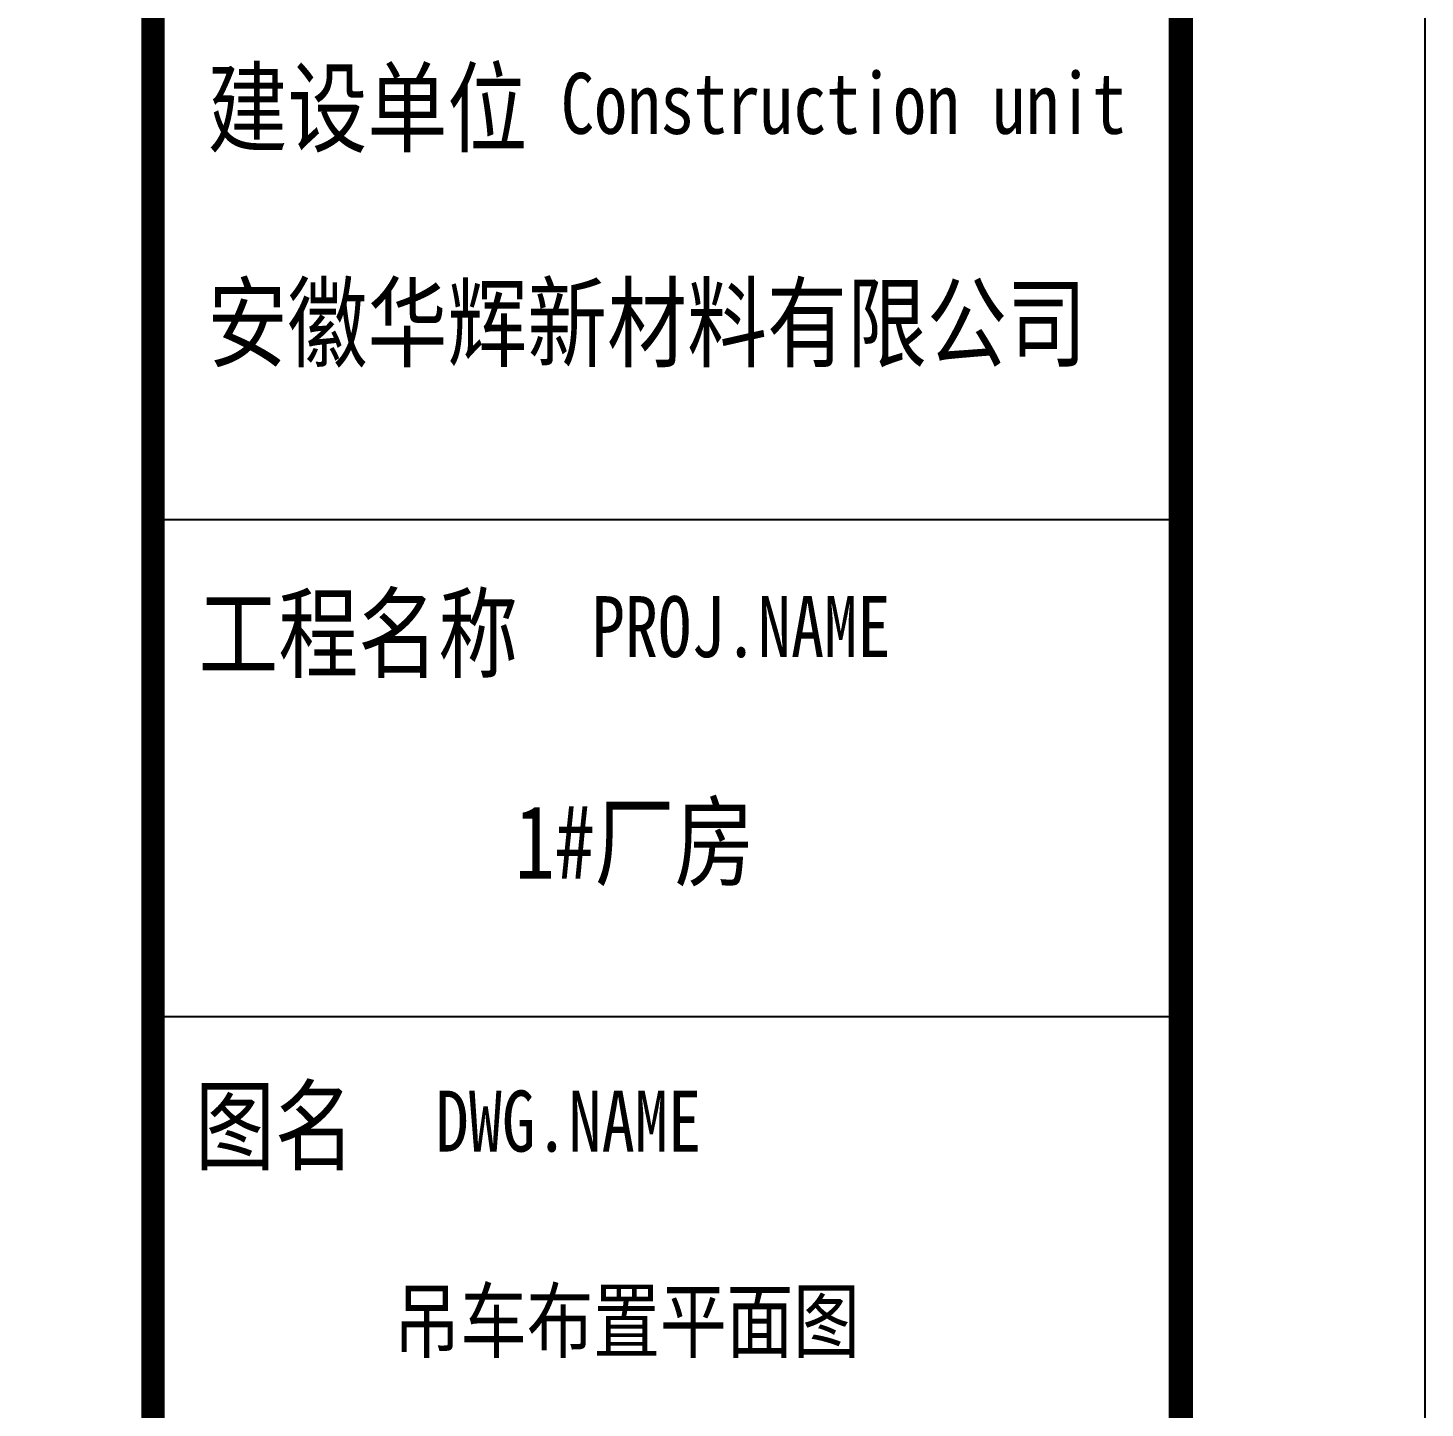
# Model space of a CAD drawing. Extents: x -266287 to 275962, y -324567 to 363765.
# Drawn here: x -83209 to -71765, y -34162 to -22852 of the extents above; entities that cross this region are included whole.
import ezdxf
from ezdxf.enums import TextEntityAlignment as Align

# ---------------------------------------------------------------- set-up
doc = ezdxf.new("R2010")
doc.units = 0
doc.header["$LTSCALE"] = 1000
doc.layers.get('0').update_dxf_attribs({"linetype": 'CONTINUOUS'})
doc.layers.add('0-TK', color=4, linetype='CONTINUOUS')
doc.layers.add('PUB_TITLE', color=4, linetype='CONTINUOUS')
doc.styles.add('-黑体', font='simhei.ttf', dxfattribs={"width": 0.8})

msp = doc.modelspace()

# ---------------------------------------------------------------- linework, layer by layer
at = {"layer": '0-TK'}
for p, q in [((-82183.49798, -26881.28097), (-73764.58828, -26881.28097)), ((-82183.49798, -30952.20634), (-73764.58828, -30952.20634))]:
    msp.add_line(p, q, dxfattribs=at)
at = {"layer": '0-TK', "const_width": 191.9817}
msp.add_lwpolyline([(-82183.49798, -60566.69496), (-82183.49798, 19433.30504)], dxfattribs=at)
at = {"layer": 'PUB_TITLE'}
msp.add_lwpolyline([(-220364.58828, -62566.69496), (-71764.58828, -62566.69496), (-71764.58828, 21433.30504), (-220364.58828, 21433.30504)], close=True, dxfattribs=at)
at = {"layer": 'PUB_TITLE', "const_width": 200}
msp.add_lwpolyline([(-215364.58828, -60566.69496), (-73764.58828, -60566.69496), (-73764.58828, 19433.30504), (-215364.58828, 19433.30504)], close=True, dxfattribs=at)

# ---------------------------------------------------------------- texts
at = {"style": '-黑体', "width": 0.8}
for s, height, p in [('建设单位', 600, (-81737.71679, -23507.61194)), ('Construction unit  ', 500, (-78843.9272, -23469.92395)), ('安徽华辉新材料有限公司', 600, (-81737.71679, -25268.82244)), ('工程名称', 600, (-81811.89923, -27813.99986)), ('PROJ.NAME', 500, (-78591.36505, -27758.00458)), ('1#厂房', 600, (-79219.55026, -29523.05767)), ('图名', 600, (-81840.38843, -31849.08967)), ('DWG.NAME', 500, (-79870.24781, -31809.66901)), ('吊车布置平面图', 500, (-80214.12711, -33447.4364))]:
    msp.add_text(s, height=height, dxfattribs=at).set_placement(p, align=Align.MIDDLE_LEFT)

doc.saveas('drawing.dxf')
